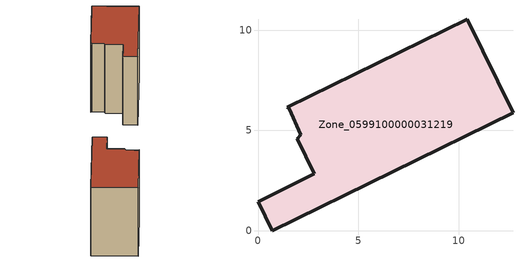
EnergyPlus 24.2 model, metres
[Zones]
Zone_0599100000031219
 floor ground (C_G): 10.43,10.53 12.71,5.87 0.71,0 0,1.45 2.81,2.83 1.95,4.58 2.12,4.78 1.56,6.07 1.45,6.14 z0
 wall outside (C_F): 0,1.45 0.71,0 12.71,5.87 10.43,10.53 1.45,6.14 1.56,6.07 2.12,4.78 1.95,4.58 2.81,2.83 0,1.45 z0:8.19
 roof outside (C_R): 1.56,6.07 2.12,4.78 1.95,4.58 2.81,2.83 0,1.45 0.71,0 12.71,5.87 10.43,10.53 1.45,6.14 z8.19
[BUILDING]
Pand.0599100000031219: North Axis=0; Terrain=City; Loads Convergence Tolerance Value=0.04; Temperature Convergence Tolerance Value=0.4; Solar Distribution=FullExterior; Maximum Number of Warmup Days=25; Minimum Number of Warmup Days=1
[Site:Location]
Rotterdam.The.Hague.AP_ZH_NLD Design_Conditions: Latitude=51.96; Longitude=4.45; Time Zone=1; Elevation=-4.5
[SITE:GROUNDTEMPERATURE:BUILDINGSURFACE]
18, 18, 18, 18, 18, 18, 18, 18, 18, 18, 18, 18
[MATERIAL] Thermal Absorptance=0.9; Solar Absorptance=0.7; Visible Absorptance=0.7
Name | Roughness | Thickness | Conductivity | Density | Specific Heat
G.TI.1946-1964 | MediumSmooth | 0.15 | 1 | 540 | 1210
F.TI.1946-1964 | Rough | 0.3 | 0.857143 | 1920 | 840
R.TI.1946-1964 | MediumRough | 0.2 | 0.277778 | 1500 | 1000
[CONSTRUCTION]
C_G: G.TI.1946-1964
C_F: F.TI.1946-1964
C_R: R.TI.1946-1964
[ZONE]
Zone_0599100000031219: Type=1; Multiplier=1; Ceiling Height=Autocalculate; Volume=Autocalculate; Floor Area=autocalculate; Part of Total Floor Area=Yes
[ZONEINFILTRATION:DESIGNFLOWRATE]
Infil_Zone_0599100000031219: Zone or ZoneList or Space or SpaceList=Zone_0599100000031219; Schedule=AlwaysOn; Design Flow Rate Calculation Method=Flow/Area; Flow Rate per Floor Area=0.003; Constant Term Coefficient=1; Temperature Term Coefficient=0; Velocity Term Coefficient=0; Velocity Squared Term Coefficient=0
[HVACTEMPLATE:ZONE:IDEALLOADSAIRSYSTEM]
Zone_0599100000031219: Maximum Heating Supply Air Temperature=50; Minimum Cooling Supply Air Temperature=13; Maximum Heating Supply Air Humidity Ratio=0.0156; Minimum Cooling Supply Air Humidity Ratio=0.0077; Heating Limit=NoLimit; Cooling Limit=NoLimit; Dehumidification Control Type=ConstantSensibleHeatRatio; Cooling Sensible Heat Ratio=0.7; Dehumidification Setpoint=60; Humidification Control Type=None; Humidification Setpoint=30; Outdoor Air Method=None; Outdoor Air Flow Rate per Person=0.00944; Outdoor Air Flow Rate per Zone Floor Area=0; Outdoor Air Flow Rate per Zone=0; Demand Controlled Ventilation Type=None; Outdoor Air Economizer Type=NoEconomizer; Heat Recovery Type=None; Sensible Heat Recovery Effectiveness=0.7; Latent Heat Recovery Effectiveness=0.65
[ZONECONTROL:THERMOSTAT]
ThermostatControl_Zone_0599100000031219: Zone or ZoneList=Zone_0599100000031219; Control Type Schedule=DualSetpointControlType; Control 1=Thermostat_Zone_0599100000031219; Temperature Difference Between Cutout And Setpoint=0
[THERMOSTATSETPOINT:DUALSETPOINT]
Thermostat_Zone_0599100000031219: Heating Setpoint Temperature Schedule=HeatingSetpoint_Zone_0599100000031219; Cooling Setpoint Temperature Schedule=CoolingSetpoint_Zone_0599100000031219
[SCHEDULE:COMPACT]
HeatingSetpoint_Zone_0599100000031219: Through: 12/31, For: AllDays, Until: 24:00, 21
CoolingSetpoint_Zone_0599100000031219: Through: 12/31, For: AllDays, Until: 24:00, 24
DualSetpointControlType: Through: 12/31, For: AllDays, Until: 24:00, 4
AlwaysOn: Through: 12/31, For: AllDays, Until: 24:00, 1
